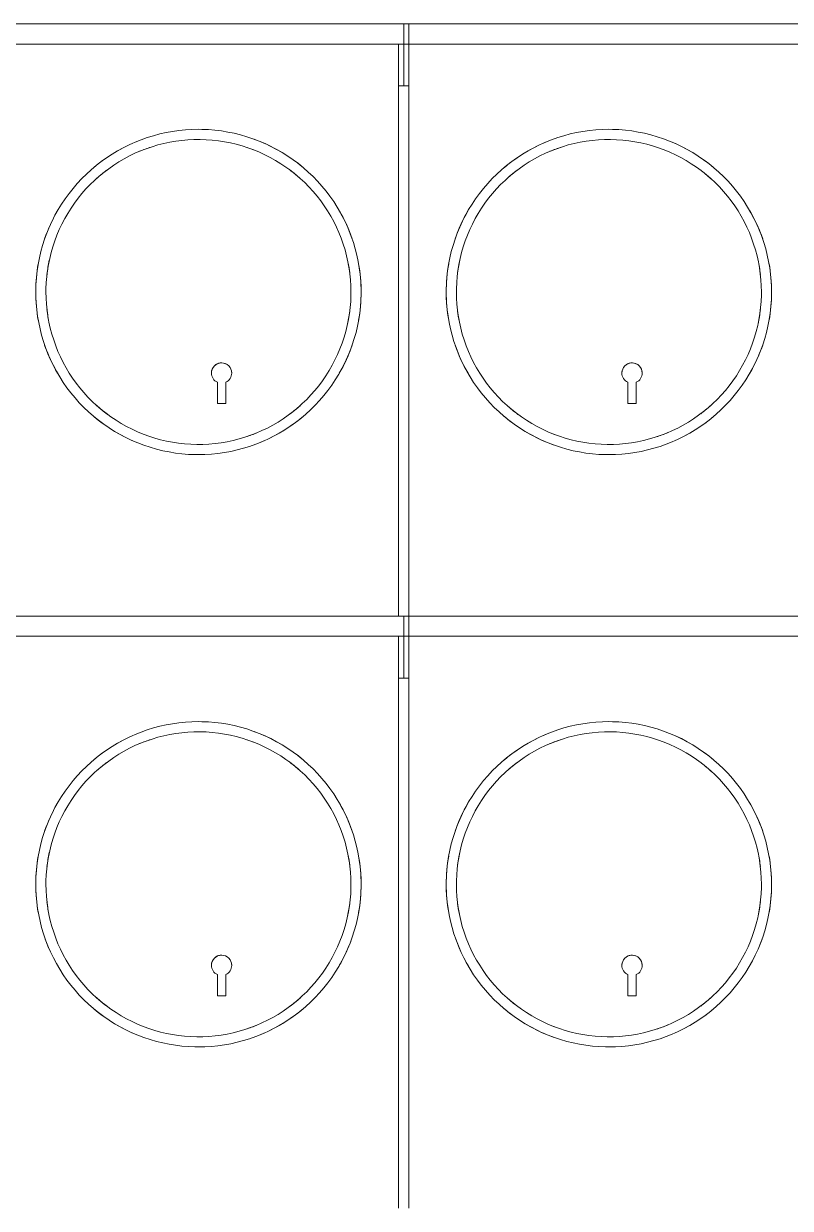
# Model space of a CAD drawing. Header units: metres. Extents: x -144 to 1000, y -717 to 29.
# Drawn here: x 219.992 to 220.47, y -654.906 to -654.166 of the extents above; entities that cross this region are included whole.
import ezdxf

# ---------------------------------------------------------------- set-up
doc = ezdxf.new("R2010")
doc.units = ezdxf.units.M
doc.layers.get('0').update_dxf_attribs({"color": 1})
doc.layers.add('E-ELEC-FIXT', color=7, linetype='Continuous', lineweight=9)

# ---------------------------------------------------------------- blocks, each defined once
blk = doc.blocks.new('ololo')
at = {"layer": 'E-ELEC-FIXT'}
for p, q in [((220.22895, -654.16618), (219.97578, -654.16618)), ((220.22895, -654.16618), (220.23213, -654.16618)), ((220.22895, -654.17888), (220.22895, -654.16618)), ((220.23213, -654.17888), (220.23213, -654.16618)), ((220.4853, -654.16618), (220.23213, -654.16618)), ((219.97578, -654.17888), (220.22895, -654.17888)), ((220.22578, -654.20503), (220.22578, -654.17888)), ((220.23213, -654.17888), (220.22895, -654.17888)), ((220.22895, -654.17888), (220.22895, -654.20503)), ((220.23213, -654.17888), (220.23213, -654.20503)), ((220.23213, -654.17888), (220.4853, -654.17888)), ((220.22895, -654.20503), (220.22578, -654.20503)), ((220.22578, -654.53614), (220.22578, -654.20503)), ((220.23213, -654.20503), (220.22895, -654.20503)), ((220.23213, -654.20503), (220.23213, -654.53614)), ((220.11262, -654.39018), (220.11262, -654.40136)), ((220.11784, -654.40136), (220.11784, -654.39018)), ((220.36897, -654.39018), (220.36897, -654.40136)), ((220.37419, -654.40136), (220.37419, -654.39018)), ((220.11262, -654.40344), (220.11262, -654.40136)), ((220.11262, -654.40136), (220.11262, -654.40344)), ((220.11262, -654.40344), (220.11784, -654.40344)), ((220.11784, -654.40344), (220.11262, -654.40344)), ((220.11784, -654.40136), (220.11784, -654.40344)), ((220.11784, -654.40344), (220.11784, -654.40136)), ((220.36897, -654.40344), (220.36897, -654.40136)), ((220.36897, -654.40136), (220.36897, -654.40344)), ((220.36897, -654.40344), (220.37419, -654.40344)), ((220.37419, -654.40344), (220.36897, -654.40344)), ((220.37419, -654.40136), (220.37419, -654.40344)), ((220.37419, -654.40344), (220.37419, -654.40136)), ((220.22895, -654.53614), (219.97578, -654.53614)), ((220.22895, -654.53614), (220.23213, -654.53614)), ((220.22895, -654.54884), (220.22895, -654.53614)), ((220.23213, -654.54884), (220.23213, -654.53614)), ((220.4853, -654.53614), (220.23213, -654.53614)), ((219.97578, -654.54884), (220.22895, -654.54884)), ((220.22578, -654.57499), (220.22578, -654.54884)), ((220.23213, -654.54884), (220.22895, -654.54884)), ((220.22895, -654.54884), (220.22895, -654.57499)), ((220.23213, -654.54884), (220.23213, -654.57499)), ((220.23213, -654.54884), (220.4853, -654.54884)), ((220.22895, -654.57499), (220.22578, -654.57499)), ((220.22578, -654.9061), (220.22578, -654.57499)), ((220.23213, -654.57499), (220.22895, -654.57499)), ((220.23213, -654.57499), (220.23213, -654.9061)), ((220.11262, -654.76014), (220.11262, -654.77132)), ((220.11784, -654.77132), (220.11784, -654.76014)), ((220.36897, -654.76014), (220.36897, -654.77132)), ((220.37419, -654.77132), (220.37419, -654.76014)), ((220.11262, -654.7734), (220.11262, -654.77132)), ((220.11262, -654.77132), (220.11262, -654.7734)), ((220.11262, -654.7734), (220.11784, -654.7734)), ((220.11784, -654.7734), (220.11262, -654.7734)), ((220.11784, -654.77132), (220.11784, -654.7734)), ((220.11784, -654.7734), (220.11784, -654.77132)), ((220.36897, -654.7734), (220.36897, -654.77132)), ((220.36897, -654.77132), (220.36897, -654.7734)), ((220.36897, -654.7734), (220.37419, -654.7734)), ((220.37419, -654.7734), (220.36897, -654.7734)), ((220.37419, -654.77132), (220.37419, -654.7734)), ((220.37419, -654.7734), (220.37419, -654.77132))]:
    blk.add_line(p, q, dxfattribs=at)
at = {"layer": 'E-ELEC-FIXT', "flags": 128}
for points in [[(220.10078, -654.23216), (220.09671, -654.23224), (220.09266, -654.23249), (220.08861, -654.23289), (220.08459, -654.23346), (220.08059, -654.23419), (220.07663, -654.23507), (220.0727, -654.23612), (220.06882, -654.23732), (220.06499, -654.23867), (220.06121, -654.24018), (220.0575, -654.24184), (220.05386, -654.24364), (220.05029, -654.24559), (220.04681, -654.24768), (220.04341, -654.24991), (220.0401, -654.25227), (220.03689, -654.25476), (220.03378, -654.25738), (220.03078, -654.26012), (220.02789, -654.26297), (220.02512, -654.26595), (220.02247, -654.26903), (220.01994, -654.27221), (220.01755, -654.27549), (220.01528, -654.27887), (220.01316, -654.28233), (220.01117, -654.28587), (220.00933, -654.28949), (220.00763, -654.29319), (220.00608, -654.29694), (220.00469, -654.30076), (220.00344, -654.30463), (220.00236, -654.30855), (220.00143, -654.3125), (220.00066, -654.31649), (220.00005, -654.32051), (219.9996, -654.32455), (219.99931, -654.3286), (219.99918, -654.33266), (219.99922, -654.33673), (219.99942, -654.34079), (219.99978, -654.34483), (220.00031, -654.34886), (220.00099, -654.35287), (220.00183, -654.35684), (220.00284, -654.36078), (220.004, -654.36468), (220.00531, -654.36852), (220.00678, -654.37231), (220.00839, -654.37604), (220.01016, -654.3797), (220.01207, -654.38329), (220.01412, -654.3868), (220.01631, -654.39022), (220.01863, -654.39355), (220.02109, -654.39679), (220.02368, -654.39993), (220.02638, -654.40296), (220.02921, -654.40588), (220.03215, -654.40868), (220.0352, -654.41136), (220.03836, -654.41392), (220.04161, -654.41636), (220.04496, -654.41866), (220.0484, -654.42082), (220.05193, -654.42284), (220.05553, -654.42473), (220.0592, -654.42646), (220.06294, -654.42805), (220.06674, -654.42949), (220.0706, -654.43077), (220.0745, -654.4319), (220.07845, -654.43288), (220.08243, -654.43369), (220.08644, -654.43434), (220.09047, -654.43484), (220.09452, -654.43517), (220.09858, -654.43534), (220.10078, -654.43536)], [(220.10078, -654.43536), (220.10484, -654.43528), (220.1089, -654.43504), (220.11294, -654.43463), (220.11696, -654.43406), (220.12096, -654.43333), (220.12493, -654.43245), (220.12886, -654.4314), (220.13274, -654.4302), (220.13657, -654.42885), (220.14034, -654.42734), (220.14405, -654.42568), (220.14769, -654.42388), (220.15126, -654.42193), (220.15475, -654.41984), (220.15815, -654.41761), (220.16145, -654.41525), (220.16466, -654.41276), (220.16777, -654.41014), (220.17077, -654.4074), (220.17366, -654.40455), (220.17643, -654.40157), (220.17908, -654.39849), (220.18161, -654.39531), (220.18401, -654.39203), (220.18627, -654.38865), (220.1884, -654.38519), (220.19038, -654.38165), (220.19223, -654.37803), (220.19392, -654.37433), (220.19547, -654.37058), (220.19687, -654.36676), (220.19811, -654.36289), (220.1992, -654.35897), (220.20013, -654.35502), (220.2009, -654.35103), (220.20151, -654.34701), (220.20196, -654.34297), (220.20225, -654.33892), (220.20237, -654.33486), (220.20233, -654.33079), (220.20213, -654.32673), (220.20177, -654.32269), (220.20125, -654.31866), (220.20056, -654.31465), (220.19972, -654.31068), (220.19872, -654.30674), (220.19756, -654.30284), (220.19625, -654.299), (220.19478, -654.29521), (220.19316, -654.29148), (220.1914, -654.28782), (220.18949, -654.28423), (220.18744, -654.28072), (220.18525, -654.2773), (220.18292, -654.27397), (220.18046, -654.27073), (220.17788, -654.2676), (220.17517, -654.26456), (220.17235, -654.26165), (220.1694, -654.25884), (220.16635, -654.25616), (220.1632, -654.2536), (220.15994, -654.25116), (220.15659, -654.24886), (220.15315, -654.2467), (220.14963, -654.24468), (220.14603, -654.24279), (220.14235, -654.24106), (220.13861, -654.23947), (220.13481, -654.23803), (220.13096, -654.23675), (220.12705, -654.23562), (220.12311, -654.23464), (220.11913, -654.23383), (220.11512, -654.23318), (220.11108, -654.23268), (220.10703, -654.23235), (220.10297, -654.23218), (220.10078, -654.23216)], [(220.35713, -654.23216), (220.35306, -654.23224), (220.34901, -654.23249), (220.34496, -654.23289), (220.34094, -654.23346), (220.33694, -654.23419), (220.33298, -654.23507), (220.32905, -654.23612), (220.32517, -654.23732), (220.32134, -654.23867), (220.31756, -654.24018), (220.31385, -654.24184), (220.31021, -654.24364), (220.30664, -654.24559), (220.30316, -654.24768), (220.29976, -654.24991), (220.29645, -654.25227), (220.29324, -654.25476), (220.29013, -654.25738), (220.28713, -654.26012), (220.28424, -654.26297), (220.28147, -654.26595), (220.27882, -654.26903), (220.27629, -654.27221), (220.2739, -654.27549), (220.27163, -654.27887), (220.26951, -654.28233), (220.26752, -654.28587), (220.26568, -654.28949), (220.26398, -654.29319), (220.26243, -654.29694), (220.26104, -654.30076), (220.25979, -654.30463), (220.25871, -654.30855), (220.25778, -654.3125), (220.25701, -654.31649), (220.2564, -654.32051), (220.25595, -654.32455), (220.25566, -654.3286), (220.25553, -654.33266), (220.25557, -654.33673), (220.25577, -654.34079), (220.25613, -654.34483), (220.25666, -654.34886), (220.25734, -654.35287), (220.25818, -654.35684), (220.25919, -654.36078), (220.26035, -654.36468), (220.26166, -654.36852), (220.26313, -654.37231), (220.26474, -654.37604), (220.26651, -654.3797), (220.26842, -654.38329), (220.27047, -654.3868), (220.27266, -654.39022), (220.27498, -654.39355), (220.27744, -654.39679), (220.28003, -654.39993), (220.28273, -654.40296), (220.28556, -654.40588), (220.2885, -654.40868), (220.29155, -654.41136), (220.29471, -654.41392), (220.29796, -654.41636), (220.30131, -654.41866), (220.30475, -654.42082), (220.30828, -654.42284), (220.31188, -654.42473), (220.31555, -654.42646), (220.31929, -654.42805), (220.32309, -654.42949), (220.32695, -654.43077), (220.33085, -654.4319), (220.3348, -654.43288), (220.33878, -654.43369), (220.34279, -654.43434), (220.34682, -654.43484), (220.35087, -654.43517), (220.35493, -654.43534), (220.35713, -654.43536)], [(220.35713, -654.43536), (220.36119, -654.43528), (220.36525, -654.43504), (220.36929, -654.43463), (220.37331, -654.43406), (220.37731, -654.43333), (220.38128, -654.43245), (220.38521, -654.4314), (220.38909, -654.4302), (220.39292, -654.42885), (220.39669, -654.42734), (220.4004, -654.42568), (220.40404, -654.42388), (220.40761, -654.42193), (220.4111, -654.41984), (220.4145, -654.41761), (220.4178, -654.41525), (220.42101, -654.41276), (220.42412, -654.41014), (220.42712, -654.4074), (220.43001, -654.40455), (220.43278, -654.40157), (220.43543, -654.39849), (220.43796, -654.39531), (220.44036, -654.39203), (220.44262, -654.38865), (220.44475, -654.38519), (220.44673, -654.38165), (220.44858, -654.37803), (220.45027, -654.37433), (220.45182, -654.37058), (220.45322, -654.36676), (220.45446, -654.36289), (220.45555, -654.35897), (220.45648, -654.35502), (220.45725, -654.35103), (220.45786, -654.34701), (220.45831, -654.34297), (220.4586, -654.33892), (220.45872, -654.33486), (220.45868, -654.33079), (220.45848, -654.32673), (220.45812, -654.32269), (220.4576, -654.31866), (220.45691, -654.31465), (220.45607, -654.31068), (220.45507, -654.30674), (220.45391, -654.30284), (220.4526, -654.299), (220.45113, -654.29521), (220.44951, -654.29148), (220.44775, -654.28782), (220.44584, -654.28423), (220.44379, -654.28072), (220.4416, -654.2773), (220.43927, -654.27397), (220.43681, -654.27073), (220.43423, -654.2676), (220.43152, -654.26456), (220.4287, -654.26165), (220.42575, -654.25884), (220.4227, -654.25616), (220.41955, -654.2536), (220.41629, -654.25116), (220.41294, -654.24886), (220.4095, -654.2467), (220.40598, -654.24468), (220.40238, -654.24279), (220.3987, -654.24106), (220.39496, -654.23947), (220.39116, -654.23803), (220.38731, -654.23675), (220.3834, -654.23562), (220.37946, -654.23464), (220.37548, -654.23383), (220.37147, -654.23318), (220.36743, -654.23268), (220.36338, -654.23235), (220.35932, -654.23218), (220.35713, -654.23216)], [(220.19603, -654.33376), (220.19595, -654.32995), (220.19572, -654.32615), (220.19534, -654.32236), (220.19481, -654.31859), (220.19413, -654.31484), (220.1933, -654.31112), (220.19232, -654.30744), (220.19119, -654.3038), (220.18992, -654.30021), (220.18851, -654.29667), (220.18695, -654.29319), (220.18526, -654.28978), (220.18344, -654.28643), (220.18148, -654.28316), (220.17939, -654.27998), (220.17718, -654.27688), (220.17484, -654.27387), (220.17239, -654.27095), (220.16982, -654.26814), (220.16714, -654.26543), (220.16435, -654.26283), (220.16147, -654.26035), (220.15848, -654.25798), (220.15541, -654.25573), (220.15224, -654.25361), (220.14899, -654.25162), (220.14567, -654.24975), (220.14228, -654.24803), (220.13881, -654.24643), (220.13529, -654.24498), (220.13171, -654.24367), (220.12809, -654.24251), (220.12442, -654.24149), (220.12071, -654.24062), (220.11697, -654.2399), (220.1132, -654.23932), (220.10941, -654.2389), (220.10561, -654.23863), (220.10181, -654.23852), (220.098, -654.23855), (220.09419, -654.23874), (220.0904, -654.23908), (220.08662, -654.23957), (220.08286, -654.24021), (220.07914, -654.241), (220.07544, -654.24194), (220.07179, -654.24303), (220.06819, -654.24426), (220.06463, -654.24563), (220.06114, -654.24715), (220.05771, -654.2488), (220.05434, -654.25059), (220.05106, -654.25252), (220.04785, -654.25457), (220.04472, -654.25675), (220.04169, -654.25905), (220.03875, -654.26148), (220.03591, -654.26402), (220.03317, -654.26666), (220.03054, -654.26942), (220.02802, -654.27228), (220.02562, -654.27524), (220.02334, -654.27829), (220.02119, -654.28143), (220.01916, -654.28466), (220.01726, -654.28796), (220.0155, -654.29134), (220.01387, -654.29478), (220.01238, -654.29829), (220.01103, -654.30185), (220.00983, -654.30547), (220.00877, -654.30913), (220.00786, -654.31283), (220.00709, -654.31656), (220.00648, -654.32032), (220.00602, -654.3241), (220.00571, -654.3279), (220.00555, -654.3317), (220.00553, -654.33376)], [(220.45238, -654.33376), (220.4523, -654.32995), (220.45207, -654.32615), (220.45169, -654.32236), (220.45116, -654.31859), (220.45048, -654.31484), (220.44965, -654.31112), (220.44867, -654.30744), (220.44754, -654.3038), (220.44627, -654.30021), (220.44486, -654.29667), (220.4433, -654.29319), (220.44161, -654.28978), (220.43979, -654.28643), (220.43783, -654.28316), (220.43574, -654.27998), (220.43353, -654.27688), (220.43119, -654.27387), (220.42874, -654.27095), (220.42617, -654.26814), (220.42349, -654.26543), (220.4207, -654.26283), (220.41782, -654.26035), (220.41483, -654.25798), (220.41176, -654.25573), (220.40859, -654.25361), (220.40534, -654.25162), (220.40202, -654.24975), (220.39863, -654.24803), (220.39516, -654.24643), (220.39164, -654.24498), (220.38806, -654.24367), (220.38444, -654.24251), (220.38077, -654.24149), (220.37706, -654.24062), (220.37332, -654.2399), (220.36955, -654.23932), (220.36576, -654.2389), (220.36196, -654.23863), (220.35816, -654.23852), (220.35435, -654.23855), (220.35054, -654.23874), (220.34675, -654.23908), (220.34297, -654.23957), (220.33921, -654.24021), (220.33549, -654.241), (220.33179, -654.24194), (220.32814, -654.24303), (220.32454, -654.24426), (220.32098, -654.24563), (220.31749, -654.24715), (220.31406, -654.2488), (220.31069, -654.25059), (220.30741, -654.25252), (220.3042, -654.25457), (220.30107, -654.25675), (220.29804, -654.25905), (220.2951, -654.26148), (220.29226, -654.26402), (220.28952, -654.26666), (220.28689, -654.26942), (220.28437, -654.27228), (220.28197, -654.27524), (220.27969, -654.27829), (220.27754, -654.28143), (220.27551, -654.28466), (220.27361, -654.28796), (220.27185, -654.29134), (220.27022, -654.29478), (220.26873, -654.29829), (220.26738, -654.30185), (220.26618, -654.30547), (220.26512, -654.30913), (220.26421, -654.31283), (220.26344, -654.31656), (220.26283, -654.32032), (220.26237, -654.3241), (220.26206, -654.3279), (220.2619, -654.3317), (220.26188, -654.33376)], [(220.00553, -654.33376), (220.0056, -654.33757), (220.00583, -654.34137), (220.00621, -654.34516), (220.00674, -654.34894), (220.00743, -654.35268), (220.00826, -654.3564), (220.00924, -654.36008), (220.01036, -654.36372), (220.01163, -654.36731), (220.01305, -654.37085), (220.0146, -654.37433), (220.01629, -654.37774), (220.01812, -654.38109), (220.02008, -654.38436), (220.02216, -654.38754), (220.02438, -654.39064), (220.02671, -654.39365), (220.02917, -654.39657), (220.03174, -654.39938), (220.03442, -654.40209), (220.0372, -654.40469), (220.04009, -654.40717), (220.04307, -654.40954), (220.04615, -654.41179), (220.04931, -654.41391), (220.05256, -654.4159), (220.05588, -654.41777), (220.05928, -654.41949), (220.06274, -654.42109), (220.06626, -654.42254), (220.06984, -654.42385), (220.07347, -654.42501), (220.07714, -654.42603), (220.08085, -654.4269), (220.08459, -654.42762), (220.08835, -654.4282), (220.09214, -654.42862), (220.09594, -654.42889), (220.09975, -654.429), (220.10356, -654.42897), (220.10736, -654.42878), (220.11116, -654.42844), (220.11494, -654.42795), (220.11869, -654.42731), (220.12242, -654.42652), (220.12611, -654.42558), (220.12976, -654.42449), (220.13337, -654.42326), (220.13692, -654.42189), (220.14042, -654.42037), (220.14385, -654.41872), (220.14721, -654.41693), (220.1505, -654.415), (220.15371, -654.41295), (220.15683, -654.41077), (220.15987, -654.40847), (220.16281, -654.40604), (220.16565, -654.40351), (220.16839, -654.40086), (220.17101, -654.3981), (220.17353, -654.39524), (220.17593, -654.39228), (220.17821, -654.38923), (220.18037, -654.38609), (220.1824, -654.38286), (220.18429, -654.37956), (220.18606, -654.37618), (220.18769, -654.37274), (220.18918, -654.36923), (220.19052, -654.36567), (220.19173, -654.36205), (220.19279, -654.35839), (220.1937, -654.35469), (220.19446, -654.35096), (220.19507, -654.3472), (220.19554, -654.34342), (220.19585, -654.33962), (220.19601, -654.33582), (220.19603, -654.33376)], [(220.26188, -654.33376), (220.26195, -654.33757), (220.26218, -654.34137), (220.26256, -654.34516), (220.26309, -654.34894), (220.26378, -654.35268), (220.26461, -654.3564), (220.26559, -654.36008), (220.26671, -654.36372), (220.26798, -654.36731), (220.2694, -654.37085), (220.27095, -654.37433), (220.27264, -654.37774), (220.27447, -654.38109), (220.27643, -654.38436), (220.27851, -654.38754), (220.28073, -654.39064), (220.28306, -654.39365), (220.28552, -654.39657), (220.28809, -654.39938), (220.29077, -654.40209), (220.29355, -654.40469), (220.29644, -654.40717), (220.29942, -654.40954), (220.3025, -654.41179), (220.30566, -654.41391), (220.30891, -654.4159), (220.31223, -654.41777), (220.31563, -654.41949), (220.31909, -654.42109), (220.32261, -654.42254), (220.32619, -654.42385), (220.32982, -654.42501), (220.33349, -654.42603), (220.3372, -654.4269), (220.34094, -654.42762), (220.3447, -654.4282), (220.34849, -654.42862), (220.35229, -654.42889), (220.3561, -654.429), (220.35991, -654.42897), (220.36371, -654.42878), (220.36751, -654.42844), (220.37129, -654.42795), (220.37504, -654.42731), (220.37877, -654.42652), (220.38246, -654.42558), (220.38611, -654.42449), (220.38972, -654.42326), (220.39327, -654.42189), (220.39677, -654.42037), (220.4002, -654.41872), (220.40356, -654.41693), (220.40685, -654.415), (220.41006, -654.41295), (220.41318, -654.41077), (220.41622, -654.40847), (220.41916, -654.40604), (220.422, -654.40351), (220.42474, -654.40086), (220.42736, -654.3981), (220.42988, -654.39524), (220.43228, -654.39228), (220.43456, -654.38923), (220.43672, -654.38609), (220.43875, -654.38286), (220.44064, -654.37956), (220.44241, -654.37618), (220.44404, -654.37274), (220.44553, -654.36923), (220.44687, -654.36567), (220.44808, -654.36205), (220.44914, -654.35839), (220.45005, -654.35469), (220.45081, -654.35096), (220.45142, -654.3472), (220.45189, -654.34342), (220.4522, -654.33962), (220.45236, -654.33582), (220.45238, -654.33376)], [(220.10078, -654.60212), (220.09671, -654.6022), (220.09266, -654.60245), (220.08861, -654.60285), (220.08459, -654.60342), (220.08059, -654.60415), (220.07663, -654.60503), (220.0727, -654.60608), (220.06882, -654.60728), (220.06499, -654.60863), (220.06121, -654.61014), (220.0575, -654.6118), (220.05386, -654.6136), (220.05029, -654.61555), (220.04681, -654.61764), (220.04341, -654.61987), (220.0401, -654.62223), (220.03689, -654.62472), (220.03378, -654.62734), (220.03078, -654.63008), (220.02789, -654.63293), (220.02512, -654.63591), (220.02247, -654.63899), (220.01994, -654.64217), (220.01755, -654.64545), (220.01528, -654.64883), (220.01316, -654.65229), (220.01117, -654.65583), (220.00933, -654.65945), (220.00763, -654.66315), (220.00608, -654.6669), (220.00469, -654.67072), (220.00344, -654.67459), (220.00236, -654.67851), (220.00143, -654.68246), (220.00066, -654.68645), (220.00005, -654.69047), (219.9996, -654.69451), (219.99931, -654.69856), (219.99918, -654.70262), (219.99922, -654.70669), (219.99942, -654.71075), (219.99978, -654.71479), (220.00031, -654.71882), (220.00099, -654.72283), (220.00183, -654.7268), (220.00284, -654.73074), (220.004, -654.73464), (220.00531, -654.73848), (220.00678, -654.74227), (220.00839, -654.746), (220.01016, -654.74966), (220.01207, -654.75325), (220.01412, -654.75676), (220.01631, -654.76018), (220.01863, -654.76351), (220.02109, -654.76675), (220.02368, -654.76989), (220.02638, -654.77292), (220.02921, -654.77584), (220.03215, -654.77864), (220.0352, -654.78132), (220.03836, -654.78388), (220.04161, -654.78632), (220.04496, -654.78862), (220.0484, -654.79078), (220.05193, -654.7928), (220.05553, -654.79469), (220.0592, -654.79642), (220.06294, -654.79801), (220.06674, -654.79945), (220.0706, -654.80073), (220.0745, -654.80186), (220.07845, -654.80284), (220.08243, -654.80365), (220.08644, -654.8043), (220.09047, -654.8048), (220.09452, -654.80513), (220.09858, -654.8053), (220.10078, -654.80532)], [(220.10078, -654.80532), (220.10484, -654.80524), (220.1089, -654.805), (220.11294, -654.80459), (220.11696, -654.80402), (220.12096, -654.80329), (220.12493, -654.80241), (220.12886, -654.80136), (220.13274, -654.80016), (220.13657, -654.79881), (220.14034, -654.7973), (220.14405, -654.79564), (220.14769, -654.79384), (220.15126, -654.79189), (220.15475, -654.7898), (220.15815, -654.78757), (220.16145, -654.78521), (220.16466, -654.78272), (220.16777, -654.7801), (220.17077, -654.77736), (220.17366, -654.77451), (220.17643, -654.77153), (220.17908, -654.76845), (220.18161, -654.76527), (220.18401, -654.76199), (220.18627, -654.75861), (220.1884, -654.75515), (220.19038, -654.75161), (220.19223, -654.74799), (220.19392, -654.74429), (220.19547, -654.74054), (220.19687, -654.73672), (220.19811, -654.73285), (220.1992, -654.72893), (220.20013, -654.72498), (220.2009, -654.72099), (220.20151, -654.71697), (220.20196, -654.71293), (220.20225, -654.70888), (220.20237, -654.70482), (220.20233, -654.70075), (220.20213, -654.69669), (220.20177, -654.69265), (220.20125, -654.68862), (220.20056, -654.68461), (220.19972, -654.68064), (220.19872, -654.6767), (220.19756, -654.6728), (220.19625, -654.66896), (220.19478, -654.66517), (220.19316, -654.66144), (220.1914, -654.65778), (220.18949, -654.65419), (220.18744, -654.65068), (220.18525, -654.64726), (220.18292, -654.64393), (220.18046, -654.64069), (220.17788, -654.63756), (220.17517, -654.63452), (220.17235, -654.63161), (220.1694, -654.6288), (220.16635, -654.62612), (220.1632, -654.62356), (220.15994, -654.62112), (220.15659, -654.61882), (220.15315, -654.61666), (220.14963, -654.61464), (220.14603, -654.61275), (220.14235, -654.61102), (220.13861, -654.60943), (220.13481, -654.60799), (220.13096, -654.60671), (220.12705, -654.60558), (220.12311, -654.6046), (220.11913, -654.60379), (220.11512, -654.60314), (220.11108, -654.60264), (220.10703, -654.60231), (220.10297, -654.60214), (220.10078, -654.60212)], [(220.35713, -654.60212), (220.35306, -654.6022), (220.34901, -654.60245), (220.34496, -654.60285), (220.34094, -654.60342), (220.33694, -654.60415), (220.33298, -654.60503), (220.32905, -654.60608), (220.32517, -654.60728), (220.32134, -654.60863), (220.31756, -654.61014), (220.31385, -654.6118), (220.31021, -654.6136), (220.30664, -654.61555), (220.30316, -654.61764), (220.29976, -654.61987), (220.29645, -654.62223), (220.29324, -654.62472), (220.29013, -654.62734), (220.28713, -654.63008), (220.28424, -654.63293), (220.28147, -654.63591), (220.27882, -654.63899), (220.27629, -654.64217), (220.2739, -654.64545), (220.27163, -654.64883), (220.26951, -654.65229), (220.26752, -654.65583), (220.26568, -654.65945), (220.26398, -654.66315), (220.26243, -654.6669), (220.26104, -654.67072), (220.25979, -654.67459), (220.25871, -654.67851), (220.25778, -654.68246), (220.25701, -654.68645), (220.2564, -654.69047), (220.25595, -654.69451), (220.25566, -654.69856), (220.25553, -654.70262), (220.25557, -654.70669), (220.25577, -654.71075), (220.25613, -654.71479), (220.25666, -654.71882), (220.25734, -654.72283), (220.25818, -654.7268), (220.25919, -654.73074), (220.26035, -654.73464), (220.26166, -654.73848), (220.26313, -654.74227), (220.26474, -654.746), (220.26651, -654.74966), (220.26842, -654.75325), (220.27047, -654.75676), (220.27266, -654.76018), (220.27498, -654.76351), (220.27744, -654.76675), (220.28003, -654.76989), (220.28273, -654.77292), (220.28556, -654.77584), (220.2885, -654.77864), (220.29155, -654.78132), (220.29471, -654.78388), (220.29796, -654.78632), (220.30131, -654.78862), (220.30475, -654.79078), (220.30828, -654.7928), (220.31188, -654.79469), (220.31555, -654.79642), (220.31929, -654.79801), (220.32309, -654.79945), (220.32695, -654.80073), (220.33085, -654.80186), (220.3348, -654.80284), (220.33878, -654.80365), (220.34279, -654.8043), (220.34682, -654.8048), (220.35087, -654.80513), (220.35493, -654.8053), (220.35713, -654.80532)], [(220.35713, -654.80532), (220.36119, -654.80524), (220.36525, -654.805), (220.36929, -654.80459), (220.37331, -654.80402), (220.37731, -654.80329), (220.38128, -654.80241), (220.38521, -654.80136), (220.38909, -654.80016), (220.39292, -654.79881), (220.39669, -654.7973), (220.4004, -654.79564), (220.40404, -654.79384), (220.40761, -654.79189), (220.4111, -654.7898), (220.4145, -654.78757), (220.4178, -654.78521), (220.42101, -654.78272), (220.42412, -654.7801), (220.42712, -654.77736), (220.43001, -654.77451), (220.43278, -654.77153), (220.43543, -654.76845), (220.43796, -654.76527), (220.44036, -654.76199), (220.44262, -654.75861), (220.44475, -654.75515), (220.44673, -654.75161), (220.44858, -654.74799), (220.45027, -654.74429), (220.45182, -654.74054), (220.45322, -654.73672), (220.45446, -654.73285), (220.45555, -654.72893), (220.45648, -654.72498), (220.45725, -654.72099), (220.45786, -654.71697), (220.45831, -654.71293), (220.4586, -654.70888), (220.45872, -654.70482), (220.45868, -654.70075), (220.45848, -654.69669), (220.45812, -654.69265), (220.4576, -654.68862), (220.45691, -654.68461), (220.45607, -654.68064), (220.45507, -654.6767), (220.45391, -654.6728), (220.4526, -654.66896), (220.45113, -654.66517), (220.44951, -654.66144), (220.44775, -654.65778), (220.44584, -654.65419), (220.44379, -654.65068), (220.4416, -654.64726), (220.43927, -654.64393), (220.43681, -654.64069), (220.43423, -654.63756), (220.43152, -654.63452), (220.4287, -654.63161), (220.42575, -654.6288), (220.4227, -654.62612), (220.41955, -654.62356), (220.41629, -654.62112), (220.41294, -654.61882), (220.4095, -654.61666), (220.40598, -654.61464), (220.40238, -654.61275), (220.3987, -654.61102), (220.39496, -654.60943), (220.39116, -654.60799), (220.38731, -654.60671), (220.3834, -654.60558), (220.37946, -654.6046), (220.37548, -654.60379), (220.37147, -654.60314), (220.36743, -654.60264), (220.36338, -654.60231), (220.35932, -654.60214), (220.35713, -654.60212)], [(220.19603, -654.70372), (220.19595, -654.69991), (220.19572, -654.69611), (220.19534, -654.69232), (220.19481, -654.68855), (220.19413, -654.6848), (220.1933, -654.68108), (220.19232, -654.6774), (220.19119, -654.67376), (220.18992, -654.67017), (220.18851, -654.66663), (220.18695, -654.66315), (220.18526, -654.65974), (220.18344, -654.65639), (220.18148, -654.65312), (220.17939, -654.64994), (220.17718, -654.64684), (220.17484, -654.64383), (220.17239, -654.64091), (220.16982, -654.6381), (220.16714, -654.63539), (220.16435, -654.63279), (220.16147, -654.63031), (220.15848, -654.62794), (220.15541, -654.62569), (220.15224, -654.62357), (220.14899, -654.62158), (220.14567, -654.61971), (220.14228, -654.61799), (220.13881, -654.61639), (220.13529, -654.61494), (220.13171, -654.61363), (220.12809, -654.61247), (220.12442, -654.61145), (220.12071, -654.61058), (220.11697, -654.60986), (220.1132, -654.60928), (220.10941, -654.60886), (220.10561, -654.60859), (220.10181, -654.60848), (220.098, -654.60851), (220.09419, -654.6087), (220.0904, -654.60904), (220.08662, -654.60953), (220.08286, -654.61017), (220.07914, -654.61096), (220.07544, -654.6119), (220.07179, -654.61299), (220.06819, -654.61422), (220.06463, -654.61559), (220.06114, -654.61711), (220.05771, -654.61876), (220.05434, -654.62055), (220.05106, -654.62248), (220.04785, -654.62453), (220.04472, -654.62671), (220.04169, -654.62901), (220.03875, -654.63144), (220.03591, -654.63398), (220.03317, -654.63662), (220.03054, -654.63938), (220.02802, -654.64224), (220.02562, -654.6452), (220.02334, -654.64825), (220.02119, -654.65139), (220.01916, -654.65462), (220.01726, -654.65792), (220.0155, -654.6613), (220.01387, -654.66474), (220.01238, -654.66825), (220.01103, -654.67181), (220.00983, -654.67543), (220.00877, -654.67909), (220.00786, -654.68279), (220.00709, -654.68652), (220.00648, -654.69028), (220.00602, -654.69406), (220.00571, -654.69786), (220.00555, -654.70166), (220.00553, -654.70372)], [(220.45238, -654.70372), (220.4523, -654.69991), (220.45207, -654.69611), (220.45169, -654.69232), (220.45116, -654.68855), (220.45048, -654.6848), (220.44965, -654.68108), (220.44867, -654.6774), (220.44754, -654.67376), (220.44627, -654.67017), (220.44486, -654.66663), (220.4433, -654.66315), (220.44161, -654.65974), (220.43979, -654.65639), (220.43783, -654.65312), (220.43574, -654.64994), (220.43353, -654.64684), (220.43119, -654.64383), (220.42874, -654.64091), (220.42617, -654.6381), (220.42349, -654.63539), (220.4207, -654.63279), (220.41782, -654.63031), (220.41483, -654.62794), (220.41176, -654.62569), (220.40859, -654.62357), (220.40534, -654.62158), (220.40202, -654.61971), (220.39863, -654.61799), (220.39516, -654.61639), (220.39164, -654.61494), (220.38806, -654.61363), (220.38444, -654.61247), (220.38077, -654.61145), (220.37706, -654.61058), (220.37332, -654.60986), (220.36955, -654.60928), (220.36576, -654.60886), (220.36196, -654.60859), (220.35816, -654.60848), (220.35435, -654.60851), (220.35054, -654.6087), (220.34675, -654.60904), (220.34297, -654.60953), (220.33921, -654.61017), (220.33549, -654.61096), (220.33179, -654.6119), (220.32814, -654.61299), (220.32454, -654.61422), (220.32098, -654.61559), (220.31749, -654.61711), (220.31406, -654.61876), (220.31069, -654.62055), (220.30741, -654.62248), (220.3042, -654.62453), (220.30107, -654.62671), (220.29804, -654.62901), (220.2951, -654.63144), (220.29226, -654.63398), (220.28952, -654.63662), (220.28689, -654.63938), (220.28437, -654.64224), (220.28197, -654.6452), (220.27969, -654.64825), (220.27754, -654.65139), (220.27551, -654.65462), (220.27361, -654.65792), (220.27185, -654.6613), (220.27022, -654.66474), (220.26873, -654.66825), (220.26738, -654.67181), (220.26618, -654.67543), (220.26512, -654.67909), (220.26421, -654.68279), (220.26344, -654.68652), (220.26283, -654.69028), (220.26237, -654.69406), (220.26206, -654.69786), (220.2619, -654.70166), (220.26188, -654.70372)], [(220.00553, -654.70372), (220.0056, -654.70753), (220.00583, -654.71133), (220.00621, -654.71512), (220.00674, -654.7189), (220.00743, -654.72264), (220.00826, -654.72636), (220.00924, -654.73004), (220.01036, -654.73368), (220.01163, -654.73727), (220.01305, -654.74081), (220.0146, -654.74429), (220.01629, -654.7477), (220.01812, -654.75105), (220.02008, -654.75432), (220.02216, -654.7575), (220.02438, -654.7606), (220.02671, -654.76361), (220.02917, -654.76653), (220.03174, -654.76934), (220.03442, -654.77205), (220.0372, -654.77465), (220.04009, -654.77713), (220.04307, -654.7795), (220.04615, -654.78175), (220.04931, -654.78387), (220.05256, -654.78586), (220.05588, -654.78773), (220.05928, -654.78945), (220.06274, -654.79105), (220.06626, -654.7925), (220.06984, -654.79381), (220.07347, -654.79497), (220.07714, -654.79599), (220.08085, -654.79686), (220.08459, -654.79758), (220.08835, -654.79816), (220.09214, -654.79858), (220.09594, -654.79885), (220.09975, -654.79896), (220.10356, -654.79893), (220.10736, -654.79874), (220.11116, -654.7984), (220.11494, -654.79791), (220.11869, -654.79727), (220.12242, -654.79648), (220.12611, -654.79554), (220.12976, -654.79445), (220.13337, -654.79322), (220.13692, -654.79185), (220.14042, -654.79033), (220.14385, -654.78868), (220.14721, -654.78689), (220.1505, -654.78496), (220.15371, -654.78291), (220.15683, -654.78073), (220.15987, -654.77843), (220.16281, -654.776), (220.16565, -654.77347), (220.16839, -654.77082), (220.17101, -654.76806), (220.17353, -654.7652), (220.17593, -654.76224), (220.17821, -654.75919), (220.18037, -654.75605), (220.1824, -654.75282), (220.18429, -654.74952), (220.18606, -654.74614), (220.18769, -654.7427), (220.18918, -654.73919), (220.19052, -654.73563), (220.19173, -654.73201), (220.19279, -654.72835), (220.1937, -654.72465), (220.19446, -654.72092), (220.19507, -654.71716), (220.19554, -654.71338), (220.19585, -654.70958), (220.19601, -654.70578), (220.19603, -654.70372)], [(220.26188, -654.70372), (220.26195, -654.70753), (220.26218, -654.71133), (220.26256, -654.71512), (220.26309, -654.7189), (220.26378, -654.72264), (220.26461, -654.72636), (220.26559, -654.73004), (220.26671, -654.73368), (220.26798, -654.73727), (220.2694, -654.74081), (220.27095, -654.74429), (220.27264, -654.7477), (220.27447, -654.75105), (220.27643, -654.75432), (220.27851, -654.7575), (220.28073, -654.7606), (220.28306, -654.76361), (220.28552, -654.76653), (220.28809, -654.76934), (220.29077, -654.77205), (220.29355, -654.77465), (220.29644, -654.77713), (220.29942, -654.7795), (220.3025, -654.78175), (220.30566, -654.78387), (220.30891, -654.78586), (220.31223, -654.78773), (220.31563, -654.78945), (220.31909, -654.79105), (220.32261, -654.7925), (220.32619, -654.79381), (220.32982, -654.79497), (220.33349, -654.79599), (220.3372, -654.79686), (220.34094, -654.79758), (220.3447, -654.79816), (220.34849, -654.79858), (220.35229, -654.79885), (220.3561, -654.79896), (220.35991, -654.79893), (220.36371, -654.79874), (220.36751, -654.7984), (220.37129, -654.79791), (220.37504, -654.79727), (220.37877, -654.79648), (220.38246, -654.79554), (220.38611, -654.79445), (220.38972, -654.79322), (220.39327, -654.79185), (220.39677, -654.79033), (220.4002, -654.78868), (220.40356, -654.78689), (220.40685, -654.78496), (220.41006, -654.78291), (220.41318, -654.78073), (220.41622, -654.77843), (220.41916, -654.776), (220.422, -654.77347), (220.42474, -654.77082), (220.42736, -654.76806), (220.42988, -654.7652), (220.43228, -654.76224), (220.43456, -654.75919), (220.43672, -654.75605), (220.43875, -654.75282), (220.44064, -654.74952), (220.44241, -654.74614), (220.44404, -654.7427), (220.44553, -654.73919), (220.44687, -654.73563), (220.44808, -654.73201), (220.44914, -654.72835), (220.45005, -654.72465), (220.45081, -654.72092), (220.45142, -654.71716), (220.45189, -654.71338), (220.4522, -654.70958), (220.45236, -654.70578), (220.45238, -654.70372)]]:
    blk.add_lwpolyline(points, dxfattribs=at)
at = {"layer": 'E-ELEC-FIXT'}
for centre, radius, start, end in [((220.10078, -654.33376), 0.1016, 110, 130), ((220.10078, -654.33376), 0.09525, 108.10812, 112.72163), ((220.10078, -654.33376), 0.09525, 68.43065, 71.431), ((220.10078, -654.33376), 0.1016, 50, 70), ((220.35713, -654.33376), 0.1016, 110, 130), ((220.35713, -654.33376), 0.09525, 108.10812, 112.72163), ((220.35713, -654.33376), 0.09525, 68.43065, 71.431), ((220.35713, -654.33376), 0.1016, 50, 70), ((220.10078, -654.33376), 0.09525, 127.00336, 131.75714), ((220.10078, -654.33376), 0.09525, 47.97699, 53.35458), ((220.35713, -654.33376), 0.09525, 127.00336, 131.75714), ((220.35713, -654.33376), 0.09525, 47.97699, 53.35458), ((220.10078, -654.33376), 0.1016, 150, 160.9701), ((220.10078, -654.33376), 0.1016, 19.0299, 30), ((220.35713, -654.33376), 0.1016, 150, 160.9701), ((220.35713, -654.33376), 0.1016, 19.0299, 30), ((220.10078, -654.33376), 0.1016, 170, 190), ((220.10078, -654.33376), 0.09525, 167.97699, 173.35458), ((220.10078, -654.33376), 0.09525, 6.64542, 12.02301), ((220.10078, -654.33376), 0.1016, 350, 10), ((220.35713, -654.33376), 0.1016, 170, 190), ((220.35713, -654.33376), 0.09525, 167.97699, 173.35458), ((220.35713, -654.33376), 0.09525, 6.64542, 12.02301), ((220.35713, -654.33376), 0.1016, 350, 10), ((220.10078, -654.33376), 0.09525, 186.64542, 192.02301), ((220.10078, -654.33376), 0.09525, 347.97699, 353.35458), ((220.35713, -654.33376), 0.09525, 186.64542, 192.02301), ((220.35713, -654.33376), 0.09525, 347.97699, 353.35458), ((220.10078, -654.33376), 0.1016, 199.0299, 210), ((220.10078, -654.33376), 0.1016, 330, 340.9701), ((220.35713, -654.33376), 0.1016, 199.0299, 210), ((220.35713, -654.33376), 0.1016, 330, 340.9701), ((220.11523, -654.38439), 0.00635, 0, 180), ((220.11523, -654.38439), 0.00635, 165, 180), ((220.11523, -654.38439), 0.00635, 180, 245.69722), ((220.11523, -654.38439), 0.00635, 180, 245.69722), ((220.11523, -654.38439), 0.00635, 60, 135), ((220.11523, -654.38439), 0.00635, 294.30278, 0), ((220.11523, -654.38439), 0.00635, 294.30278, 0), ((220.11523, -654.38439), 0.00635, 0, 15), ((220.37158, -654.38439), 0.00635, 0, 180), ((220.37158, -654.38439), 0.00635, 165, 180), ((220.37158, -654.38439), 0.00635, 180, 245.69722), ((220.37158, -654.38439), 0.00635, 180, 245.69722), ((220.37158, -654.38439), 0.00635, 60, 135), ((220.37158, -654.38439), 0.00635, 294.30278, 0), ((220.37158, -654.38439), 0.00635, 294.30278, 0), ((220.37158, -654.38439), 0.00635, 0, 15), ((220.10078, -654.33376), 0.09525, 227.97699, 233.35458), ((220.10078, -654.33376), 0.09525, 307.00336, 311.75714), ((220.35713, -654.33376), 0.09525, 227.97699, 233.35458), ((220.35713, -654.33376), 0.09525, 307.00336, 311.75714), ((220.10078, -654.33376), 0.1016, 230, 250), ((220.10078, -654.33376), 0.1016, 290, 310), ((220.35713, -654.33376), 0.1016, 230, 250), ((220.35713, -654.33376), 0.1016, 290, 310), ((220.10078, -654.33376), 0.09525, 288.10812, 292.72163), ((220.35713, -654.33376), 0.09525, 288.10812, 292.72163), ((220.10078, -654.33376), 0.09525, 248.43065, 251.431), ((220.35713, -654.33376), 0.09525, 248.43065, 251.431), ((220.10078, -654.70372), 0.1016, 110, 130), ((220.10078, -654.70372), 0.09525, 108.10812, 112.72163), ((220.10078, -654.70372), 0.09525, 68.43065, 71.431), ((220.10078, -654.70372), 0.1016, 50, 70), ((220.35713, -654.70372), 0.1016, 110, 130), ((220.35713, -654.70372), 0.09525, 108.10812, 112.72163), ((220.35713, -654.70372), 0.09525, 68.43065, 71.431), ((220.35713, -654.70372), 0.1016, 50, 70), ((220.10078, -654.70372), 0.09525, 127.00336, 131.75714), ((220.10078, -654.70372), 0.09525, 47.97699, 53.35458), ((220.35713, -654.70372), 0.09525, 127.00336, 131.75714), ((220.35713, -654.70372), 0.09525, 47.97699, 53.35458), ((220.10078, -654.70372), 0.1016, 150, 160.9701), ((220.10078, -654.70372), 0.1016, 19.0299, 30), ((220.35713, -654.70372), 0.1016, 150, 160.9701), ((220.35713, -654.70372), 0.1016, 19.0299, 30), ((220.10078, -654.70372), 0.1016, 170, 190), ((220.10078, -654.70372), 0.09525, 167.97699, 173.35458), ((220.10078, -654.70372), 0.09525, 6.64542, 12.02301), ((220.10078, -654.70372), 0.1016, 350, 10), ((220.35713, -654.70372), 0.1016, 170, 190), ((220.35713, -654.70372), 0.09525, 167.97699, 173.35458), ((220.35713, -654.70372), 0.09525, 6.64542, 12.02301), ((220.35713, -654.70372), 0.1016, 350, 10), ((220.10078, -654.70372), 0.09525, 186.64542, 192.02301), ((220.10078, -654.70372), 0.09525, 347.97699, 353.35458), ((220.35713, -654.70372), 0.09525, 186.64542, 192.02301), ((220.35713, -654.70372), 0.09525, 347.97699, 353.35458), ((220.10078, -654.70372), 0.1016, 199.68244, 210), ((220.10078, -654.70372), 0.1016, 330, 340.31756), ((220.35713, -654.70372), 0.1016, 199.68244, 210), ((220.35713, -654.70372), 0.1016, 330, 340.31756), ((220.11523, -654.75435), 0.00635, 0, 180), ((220.11523, -654.75435), 0.00635, 165, 180), ((220.11523, -654.75435), 0.00635, 180, 245.69722), ((220.11523, -654.75435), 0.00635, 180, 245.69722), ((220.11523, -654.75435), 0.00635, 60, 135), ((220.11523, -654.75435), 0.00635, 294.30278, 0), ((220.11523, -654.75435), 0.00635, 294.30278, 0), ((220.11523, -654.75435), 0.00635, 0, 15), ((220.37158, -654.75435), 0.00635, 0, 180), ((220.37158, -654.75435), 0.00635, 165, 180), ((220.37158, -654.75435), 0.00635, 180, 245.69722), ((220.37158, -654.75435), 0.00635, 180, 245.69722), ((220.37158, -654.75435), 0.00635, 60, 135), ((220.37158, -654.75435), 0.00635, 294.30278, 0), ((220.37158, -654.75435), 0.00635, 294.30278, 0), ((220.37158, -654.75435), 0.00635, 0, 15), ((220.10078, -654.70372), 0.09525, 227.97699, 233.35458), ((220.10078, -654.70372), 0.09525, 307.00336, 311.75714), ((220.35713, -654.70372), 0.09525, 227.97699, 233.35458), ((220.35713, -654.70372), 0.09525, 307.00336, 311.75714), ((220.10078, -654.70372), 0.1016, 230, 250), ((220.10078, -654.70372), 0.1016, 290, 310), ((220.35713, -654.70372), 0.1016, 230, 250), ((220.35713, -654.70372), 0.1016, 290, 310), ((220.10078, -654.70372), 0.09525, 288.10812, 292.72163), ((220.35713, -654.70372), 0.09525, 288.10812, 292.72163), ((220.10078, -654.70372), 0.09525, 248.43065, 251.431), ((220.35713, -654.70372), 0.09525, 248.43065, 251.431)]:
    blk.add_arc(centre, radius, start, end, dxfattribs=at)

msp = doc.modelspace()

# ---------------------------------------------------------------- block references
at = {"color": 3}
msp.add_blockref('ololo', (0, 0), dxfattribs=at)

doc.saveas('drawing.dxf')
